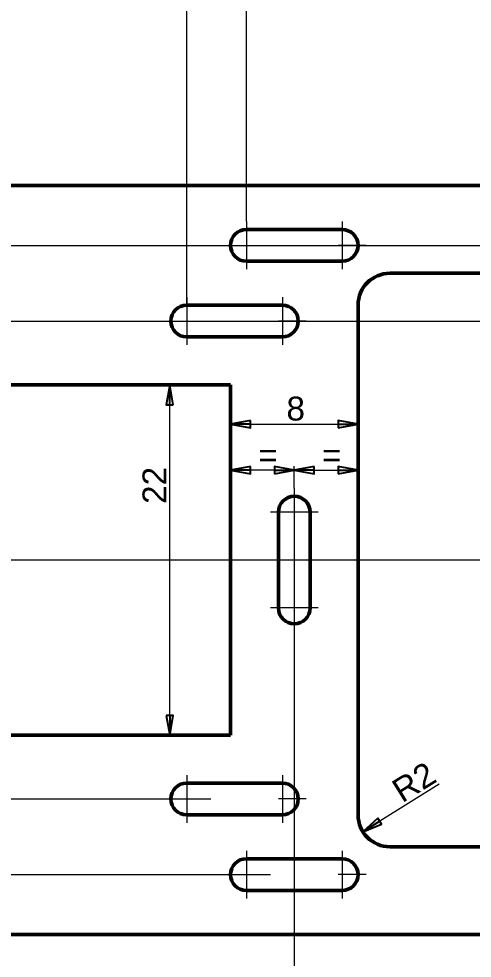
# Model space of a CAD drawing. Header units: millimetres. Extents: x 0 to 208, y 2 to 146.
# Drawn here: x 98.9 to 127.4, y 57 to 115.9 of the extents above; entities that cross this region are included whole.
import ezdxf

# ---------------------------------------------------------------- set-up
doc = ezdxf.new("R2010")
doc.units = ezdxf.units.MM
doc.header["$LTSCALE"] = 0.5
doc.linetypes.add('CHAIN', pattern=[0.3543, 0.2362, -0.0295, 0.0591, -0.0295])
for name, color, linetype, lineweight in [('Center Mark(INTECO)', 7, 'CHAIN', 18), ('Centerline(INTECO)', 7, 'CHAIN', 18), ('Dimensions(INTECO)', 7, 'Continuous', 25)]:
    doc.layers.add(name, color=color, linetype=linetype, lineweight=lineweight)
doc.layers.add('Visible Edges(INTECO)', color=7, linetype='Continuous', lineweight=50, true_color=0x262659)
doc.styles.add('Current-ISO-INTECODimensionsText', font='arial.ttf')
doc.dimstyles.new('ISO - INTECO', dxfattribs={"dimscale": 0.5, "dimtxt": 3, "dimasz": 2.5, "dimexe": 0.5, "dimexo": 0, "dimgap": 0.4, "dimtad": 1, "dimrnd": 1e-08, "dimzin": 0, "dimtxsty": 'Current-ISO-INTECODimensionsText', "dimblk": 'Filled-3', "dimcen": 0.09, "dimdle": 7, "dimclrd": 7, "dimclre": 7, "dimclrt": 7, "dimadec": 1, "dimazin": 0, "dimtfac": 0.666667, "dimtmove": 0, "dimatfit": 3, "dimfxl": 1, "dimtolj": 1, "dimlwd": 15, "dimlwe": 15, "dimarcsym": 0})

# ---------------------------------------------------------------- blocks, each defined once
blk = doc.blocks.new('Filled-3')
at = {"color": 0}
for p, q in [((0, 0), (-1, 0.18)), ((-1, 0.18), (-1, -0.18)), ((-1, 0), (0, 0)), ((-1, -0.18), (0, 0))]:
    blk.add_line(p, q, dxfattribs=at)
at = {"color": 0, "flags": 128}
blk.add_lwpolyline([(-1, -0.18), (0, 0), (-1, 0.18), (-1, -0.18)], dxfattribs=at)
at = {"color": 0}
blk.add_solid([(-1, -0.18), (0, 0), (-1, 0.18), (-1, -0.18)], dxfattribs=at)
blk = doc.blocks.new('*D27')
at = {"layer": 'Defpoints', "color": 0, "linetype": 'Continuous', "transparency": 16777216}
for p in [(116.185, 84.722), (39.185, 75.591), (116.185, 37.292)]:
    blk.add_point(p, dxfattribs=at)
at = {"layer": 'Dimensions(INTECO)', "color": 7, "linetype": 'Continuous', "lineweight": 15, "transparency": 16777216}
for p, q in [((116.185, 84.722), (116.185, 37.042)), ((39.185, 75.591), (39.185, 37.042)), ((40.435, 37.292), (114.935, 37.292))]:
    blk.add_line(p, q, dxfattribs=at)
at = {"layer": 'Dimensions(INTECO)', "color": 7, "linetype": 'Continuous', "lineweight": 15, "transparency": 16777216, "xscale": 1.25, "yscale": 1.25, "zscale": 1.25, "rotation": 180}
blk.add_blockref('Filled-3', (39.185, 37.292), dxfattribs=at)
at = {"layer": 'Dimensions(INTECO)', "color": 7, "linetype": 'Continuous', "lineweight": 15, "transparency": 16777216, "xscale": 1.25, "yscale": 1.25, "zscale": 1.25}
blk.add_blockref('Filled-3', (116.185, 37.292), dxfattribs=at)
at = {"layer": 'Dimensions(INTECO)', "color": 7, "linetype": 'Continuous', "lineweight": 18, "transparency": 16777216, "insert": (75.746, 39.295), "char_height": 1.5, "attachment_point": 1, "style": 'Current-ISO-INTECODimensionsText'}
blk.add_mtext('\\A1;77,0', dxfattribs=at)
blk = doc.blocks.new('*D28')
at = {"layer": 'Defpoints', "color": 0, "linetype": 'Continuous', "transparency": 16777216}
for p in [(142.685, 99.972), (39.185, 75.591), (142.685, 33.093)]:
    blk.add_point(p, dxfattribs=at)
at = {"layer": 'Dimensions(INTECO)', "color": 7, "linetype": 'Continuous', "lineweight": 15, "transparency": 16777216}
for p, q in [((142.685, 99.972), (142.685, 32.843)), ((39.185, 75.591), (39.185, 32.843)), ((40.435, 33.093), (141.435, 33.093))]:
    blk.add_line(p, q, dxfattribs=at)
at = {"layer": 'Dimensions(INTECO)', "color": 7, "linetype": 'Continuous', "lineweight": 15, "transparency": 16777216, "xscale": 1.25, "yscale": 1.25, "zscale": 1.25, "rotation": 180}
blk.add_blockref('Filled-3', (39.185, 33.093), dxfattribs=at)
at = {"layer": 'Dimensions(INTECO)', "color": 7, "linetype": 'Continuous', "lineweight": 15, "transparency": 16777216, "xscale": 1.25, "yscale": 1.25, "zscale": 1.25}
blk.add_blockref('Filled-3', (142.685, 33.093), dxfattribs=at)
at = {"layer": 'Dimensions(INTECO)', "color": 7, "linetype": 'Continuous', "lineweight": 18, "transparency": 16777216, "insert": (89.352, 34.825), "char_height": 1.5, "attachment_point": 1, "style": 'Current-ISO-INTECODimensionsText'}
blk.add_mtext('\\A1;104', dxfattribs=at)
blk = doc.blocks.new('*D39')
at = {"layer": 'Defpoints', "color": 0, "linetype": 'Continuous', "transparency": 16777216}
for p in [(112.185, 87.61), (112.185, 87.61), (116.185, 86.472)]:
    blk.add_point(p, dxfattribs=at)
at = {"layer": 'Dimensions(INTECO)', "color": 7, "linetype": 'Continuous', "lineweight": 15, "transparency": 16777216}
for p, q in [((114.935, 87.61), (113.435, 87.61)), ((116.185, 86.472), (116.185, 87.86))]:
    blk.add_line(p, q, dxfattribs=at)
at = {"layer": 'Dimensions(INTECO)', "color": 7, "linetype": 'Continuous', "lineweight": 15, "transparency": 16777216, "xscale": 1.25, "yscale": 1.25, "zscale": 1.25, "rotation": 180}
blk.add_blockref('Filled-3', (112.185, 87.61), dxfattribs=at)
at = {"layer": 'Dimensions(INTECO)', "color": 7, "linetype": 'Continuous', "lineweight": 15, "transparency": 16777216, "xscale": 1.25, "yscale": 1.25, "zscale": 1.25}
blk.add_blockref('Filled-3', (116.185, 87.61), dxfattribs=at)
at = {"layer": 'Dimensions(INTECO)', "color": 7, "linetype": 'Continuous', "lineweight": 18, "transparency": 16777216, "insert": (113.34, 89.31), "char_height": 1.5, "attachment_point": 1, "style": 'Current-ISO-INTECODimensionsText'}
blk.add_mtext('\\A1; \\fArial|b0|i0;\\H1.5000;=', dxfattribs=at)
blk = doc.blocks.new('*D40')
at = {"layer": 'Defpoints', "color": 0, "linetype": 'Continuous', "transparency": 16777216}
for p in [(120.185, 87.61), (120.185, 87.61), (116.185, 86.472)]:
    blk.add_point(p, dxfattribs=at)
at = {"layer": 'Dimensions(INTECO)', "color": 7, "linetype": 'Continuous', "lineweight": 15, "transparency": 16777216}
for p, q in [((116.185, 86.472), (116.185, 87.86)), ((117.435, 87.61), (118.935, 87.61))]:
    blk.add_line(p, q, dxfattribs=at)
at = {"layer": 'Dimensions(INTECO)', "color": 7, "linetype": 'Continuous', "lineweight": 15, "transparency": 16777216, "xscale": 1.25, "yscale": 1.25, "zscale": 1.25, "rotation": 180}
blk.add_blockref('Filled-3', (116.185, 87.61), dxfattribs=at)
at = {"layer": 'Dimensions(INTECO)', "color": 7, "linetype": 'Continuous', "lineweight": 15, "transparency": 16777216, "xscale": 1.25, "yscale": 1.25, "zscale": 1.25}
blk.add_blockref('Filled-3', (120.185, 87.61), dxfattribs=at)
at = {"layer": 'Dimensions(INTECO)', "color": 7, "linetype": 'Continuous', "lineweight": 18, "transparency": 16777216, "insert": (117.34, 89.31), "char_height": 1.5, "attachment_point": 1, "style": 'Current-ISO-INTECODimensionsText'}
blk.add_mtext('\\A1; \\fArial|b0|i0;\\H1.5000;=', dxfattribs=at)
blk = doc.blocks.new('*D41')
at = {"layer": 'Defpoints', "color": 0, "linetype": 'Continuous', "transparency": 16777216}
for p in [(112.185, 90.496), (120.185, 90.496), (120.185, 90.496)]:
    blk.add_point(p, dxfattribs=at)
at = {"layer": 'Dimensions(INTECO)', "color": 7, "linetype": 'Continuous', "lineweight": 15, "transparency": 16777216}
blk.add_line((113.435, 90.496), (118.935, 90.496), dxfattribs=at)
at = {"layer": 'Dimensions(INTECO)', "color": 7, "linetype": 'Continuous', "lineweight": 15, "transparency": 16777216, "xscale": 1.25, "yscale": 1.25, "zscale": 1.25, "rotation": 180}
blk.add_blockref('Filled-3', (112.185, 90.496), dxfattribs=at)
at = {"layer": 'Dimensions(INTECO)', "color": 7, "linetype": 'Continuous', "lineweight": 15, "transparency": 16777216, "xscale": 1.25, "yscale": 1.25, "zscale": 1.25}
blk.add_blockref('Filled-3', (120.185, 90.496), dxfattribs=at)
at = {"layer": 'Dimensions(INTECO)', "color": 7, "linetype": 'Continuous', "lineweight": 18, "transparency": 16777216, "insert": (115.691, 92.228), "char_height": 1.5, "attachment_point": 1, "style": 'Current-ISO-INTECODimensionsText'}
blk.add_mtext('\\A1;8', dxfattribs=at)
blk = doc.blocks.new('*D42')
at = {"layer": 'Defpoints', "color": 0, "linetype": 'Continuous', "transparency": 16777216}
for p in [(104.935, 92.972), (108.362, 92.972), (112.185, 70.972)]:
    blk.add_point(p, dxfattribs=at)
at = {"layer": 'Dimensions(INTECO)', "color": 7, "linetype": 'Continuous', "lineweight": 15, "transparency": 16777216}
blk.add_line((108.362, 72.222), (108.362, 91.722), dxfattribs=at)
at = {"layer": 'Dimensions(INTECO)', "color": 7, "linetype": 'Continuous', "lineweight": 15, "transparency": 16777216, "xscale": 1.25, "yscale": 1.25, "zscale": 1.25}
for p, rotation in [((108.362, 92.972), 90), ((108.362, 70.972), 270)]:
    blk.add_blockref('Filled-3', p, dxfattribs=dict(at, rotation=rotation))
at = {"layer": 'Dimensions(INTECO)', "color": 7, "linetype": 'Continuous', "lineweight": 18, "transparency": 16777216, "insert": (106.655, 85.489), "char_height": 1.5, "attachment_point": 1, "rotation": 90, "style": 'Current-ISO-INTECODimensionsText'}
blk.add_mtext('\\A1;22', dxfattribs=at)
blk = doc.blocks.new('*D44')
at = {"layer": 'Defpoints', "color": 0, "linetype": 'Continuous', "transparency": 16777216}
for p in [(110.935, 96.972), (149.612, 96.972), (143.106, 81.972)]:
    blk.add_point(p, dxfattribs=at)
at = {"layer": 'Dimensions(INTECO)', "color": 7, "linetype": 'Continuous', "lineweight": 15, "transparency": 16777216}
for p, q in [((110.935, 96.972), (149.862, 96.972)), ((149.612, 83.222), (149.612, 95.722)), ((143.106, 81.972), (149.862, 81.972))]:
    blk.add_line(p, q, dxfattribs=at)
at = {"layer": 'Dimensions(INTECO)', "color": 7, "linetype": 'Continuous', "lineweight": 15, "transparency": 16777216, "xscale": 1.25, "yscale": 1.25, "zscale": 1.25}
for p, rotation in [((149.612, 96.972), 90), ((149.612, 81.972), 270)]:
    blk.add_blockref('Filled-3', p, dxfattribs=dict(at, rotation=rotation))
at = {"layer": 'Dimensions(INTECO)', "color": 7, "linetype": 'Continuous', "lineweight": 18, "transparency": 16777216, "insert": (147.609, 87.597), "char_height": 1.5, "attachment_point": 1, "rotation": 90, "style": 'Current-ISO-INTECODimensionsText'}
blk.add_mtext('\\A1;15,0', dxfattribs=at)
blk = doc.blocks.new('*D45')
at = {"layer": 'Defpoints', "color": 0, "linetype": 'Continuous', "transparency": 16777216}
for p in [(114.685, 101.722), (154.69, 101.722), (143.106, 81.972)]:
    blk.add_point(p, dxfattribs=at)
at = {"layer": 'Dimensions(INTECO)', "color": 7, "linetype": 'Continuous', "lineweight": 15, "transparency": 16777216}
for p, q in [((114.685, 101.722), (154.94, 101.722)), ((154.69, 83.222), (154.69, 100.472)), ((143.106, 81.972), (154.94, 81.972))]:
    blk.add_line(p, q, dxfattribs=at)
at = {"layer": 'Dimensions(INTECO)', "color": 7, "linetype": 'Continuous', "lineweight": 15, "transparency": 16777216, "xscale": 1.25, "yscale": 1.25, "zscale": 1.25}
for p, rotation in [((154.69, 101.722), 90), ((154.69, 81.972), 270)]:
    blk.add_blockref('Filled-3', p, dxfattribs=dict(at, rotation=rotation))
at = {"layer": 'Dimensions(INTECO)', "color": 7, "linetype": 'Continuous', "lineweight": 18, "transparency": 16777216, "insert": (152.687, 89.968), "char_height": 1.5, "attachment_point": 1, "rotation": 90, "style": 'Current-ISO-INTECODimensionsText'}
blk.add_mtext('\\A1;19,8', dxfattribs=at)
blk = doc.blocks.new('*D58')
at = {"layer": 'Defpoints', "color": 0, "linetype": 'Continuous', "transparency": 16777216}
for p in [(109.435, 127.427), (109.435, 97.972), (39.185, 88.353)]:
    blk.add_point(p, dxfattribs=at)
at = {"layer": 'Dimensions(INTECO)', "color": 7, "linetype": 'Continuous', "lineweight": 15, "transparency": 16777216}
for p, q in [((39.185, 88.353), (39.185, 127.677)), ((40.435, 127.427), (108.185, 127.427)), ((109.435, 97.972), (109.435, 127.677))]:
    blk.add_line(p, q, dxfattribs=at)
at = {"layer": 'Dimensions(INTECO)', "color": 7, "linetype": 'Continuous', "lineweight": 15, "transparency": 16777216, "xscale": 1.25, "yscale": 1.25, "zscale": 1.25, "rotation": 180}
blk.add_blockref('Filled-3', (39.185, 127.427), dxfattribs=at)
at = {"layer": 'Dimensions(INTECO)', "color": 7, "linetype": 'Continuous', "lineweight": 15, "transparency": 16777216, "xscale": 1.25, "yscale": 1.25, "zscale": 1.25}
blk.add_blockref('Filled-3', (109.435, 127.427), dxfattribs=at)
at = {"layer": 'Dimensions(INTECO)', "color": 7, "linetype": 'Continuous', "lineweight": 18, "transparency": 16777216, "insert": (78.457, 129.429), "char_height": 1.5, "attachment_point": 1, "style": 'Current-ISO-INTECODimensionsText'}
blk.add_mtext('\\A1;70,3', dxfattribs=at)
blk = doc.blocks.new('*D59')
at = {"layer": 'Defpoints', "color": 0, "linetype": 'Continuous', "transparency": 16777216}
for p in [(113.185, 131.561), (113.185, 103.222), (39.185, 88.353)]:
    blk.add_point(p, dxfattribs=at)
at = {"layer": 'Dimensions(INTECO)', "color": 7, "linetype": 'Continuous', "lineweight": 15, "transparency": 16777216}
for p, q in [((39.185, 88.353), (39.185, 131.811)), ((40.435, 131.561), (111.935, 131.561)), ((113.185, 103.222), (113.185, 131.811))]:
    blk.add_line(p, q, dxfattribs=at)
at = {"layer": 'Dimensions(INTECO)', "color": 7, "linetype": 'Continuous', "lineweight": 15, "transparency": 16777216, "xscale": 1.25, "yscale": 1.25, "zscale": 1.25, "rotation": 180}
blk.add_blockref('Filled-3', (39.185, 131.561), dxfattribs=at)
at = {"layer": 'Dimensions(INTECO)', "color": 7, "linetype": 'Continuous', "lineweight": 15, "transparency": 16777216, "xscale": 1.25, "yscale": 1.25, "zscale": 1.25}
blk.add_blockref('Filled-3', (113.185, 131.561), dxfattribs=at)
at = {"layer": 'Dimensions(INTECO)', "color": 7, "linetype": 'Continuous', "lineweight": 18, "transparency": 16777216, "insert": (70.085, 133.564), "char_height": 1.5, "attachment_point": 1, "style": 'Current-ISO-INTECODimensionsText'}
blk.add_mtext('\\A1;74,0', dxfattribs=at)
blk = doc.blocks.new('*D60')
at = {"layer": 'Defpoints', "color": 0, "linetype": 'Continuous', "transparency": 16777216}
for p in [(132.185, 135.483), (132.185, 103.222), (39.185, 88.353)]:
    blk.add_point(p, dxfattribs=at)
at = {"layer": 'Dimensions(INTECO)', "color": 7, "linetype": 'Continuous', "lineweight": 15, "transparency": 16777216}
for p, q in [((39.185, 88.353), (39.185, 135.733)), ((132.185, 103.222), (132.185, 135.733)), ((40.435, 135.483), (130.935, 135.483))]:
    blk.add_line(p, q, dxfattribs=at)
at = {"layer": 'Dimensions(INTECO)', "color": 7, "linetype": 'Continuous', "lineweight": 15, "transparency": 16777216, "xscale": 1.25, "yscale": 1.25, "zscale": 1.25, "rotation": 180}
blk.add_blockref('Filled-3', (39.185, 135.483), dxfattribs=at)
at = {"layer": 'Dimensions(INTECO)', "color": 7, "linetype": 'Continuous', "lineweight": 15, "transparency": 16777216, "xscale": 1.25, "yscale": 1.25, "zscale": 1.25}
blk.add_blockref('Filled-3', (132.185, 135.483), dxfattribs=at)
at = {"layer": 'Dimensions(INTECO)', "color": 7, "linetype": 'Continuous', "lineweight": 18, "transparency": 16777216, "insert": (83.74, 137.486), "char_height": 1.5, "attachment_point": 1, "style": 'Current-ISO-INTECODimensionsText'}
blk.add_mtext('\\A1;93,0', dxfattribs=at)
blk = doc.blocks.new('*D66')
at = {"layer": 'Defpoints', "color": 0, "linetype": 'Continuous', "transparency": 16777216}
for p in [(122.185, 65.972), (120.487, 64.915)]:
    blk.add_point(p, dxfattribs=at)
at = {"layer": 'Dimensions(INTECO)', "color": 7, "linetype": 'Continuous', "lineweight": 15, "transparency": 16777216}
blk.add_line((125.272, 67.894), (121.548, 65.575), dxfattribs=at)
at = {"layer": 'Dimensions(INTECO)', "color": 7, "linetype": 'Continuous', "lineweight": 15, "transparency": 16777216, "xscale": 1.25, "yscale": 1.25, "zscale": 1.25, "rotation": 211.9110707982682}
blk.add_blockref('Filled-3', (120.487, 64.915), dxfattribs=at)
at = {"layer": 'Dimensions(INTECO)', "color": 7, "linetype": 'Continuous', "lineweight": 18, "transparency": 16777216, "insert": (122.16, 67.966), "char_height": 1.5, "attachment_point": 1, "rotation": 31.91107, "style": 'Current-ISO-INTECODimensionsText'}
blk.add_mtext('\\A1;R2', dxfattribs=at)

msp = doc.modelspace()

# ---------------------------------------------------------------- linework, layer by layer
at = {"layer": 'Center Mark(INTECO)', "linetype": 'Continuous'}
for p, q in [((113.185, 103.222), (113.185, 100.222)), ((119.185, 103.222), (119.185, 100.222)), ((120.685, 101.722), (118.935, 101.722)), ((109.435, 98.472), (109.435, 95.472)), ((115.435, 98.472), (115.435, 95.472)), ((116.935, 96.972), (115.185, 96.972)), ((116.185, 86.472), (116.185, 84.722)), ((117.685, 84.972), (114.685, 84.972)), ((116.185, 79.222), (116.185, 77.472)), ((117.685, 78.972), (114.685, 78.972)), ((109.435, 68.472), (109.435, 65.472)), ((115.435, 68.472), (115.435, 65.472)), ((116.935, 66.972), (115.185, 66.972)), ((113.185, 63.722), (113.185, 60.722)), ((119.185, 63.722), (119.185, 60.722)), ((120.685, 62.222), (118.935, 62.222))]:
    msp.add_line(p, q, dxfattribs=at)
at = {"layer": 'Centerline(INTECO)', "linetype": 'Continuous'}
for p, q in [((66.685, 101.722), (114.685, 101.722)), ((62.935, 96.972), (110.935, 96.972)), ((143.106, 81.972), (38.005, 81.972)), ((62.935, 66.972), (110.935, 66.972)), ((66.685, 62.222), (114.685, 62.222))]:
    msp.add_line(p, q, dxfattribs=at)
at = {"layer": 'Visible Edges(INTECO)'}
for p, q in [((140.685, 105.472), (53.836, 105.472)), ((113.185, 102.722), (119.185, 102.722)), ((119.185, 100.722), (113.185, 100.722)), ((122.185, 99.972), (142.685, 99.972)), ((109.435, 97.972), (115.435, 97.972)), ((120.185, 65.972), (120.185, 97.972)), ((115.435, 95.972), (109.435, 95.972)), ((97.685, 92.972), (112.185, 92.972)), ((112.185, 92.972), (112.185, 70.972)), ((115.185, 78.972), (115.185, 84.972)), ((117.185, 84.972), (117.185, 78.972)), ((112.185, 70.972), (97.685, 70.972)), ((109.435, 67.972), (115.435, 67.972)), ((115.435, 65.972), (109.435, 65.972)), ((142.685, 63.972), (122.185, 63.972)), ((113.185, 63.222), (119.185, 63.222)), ((119.185, 61.222), (113.185, 61.222)), ((53.836, 58.472), (140.685, 58.472))]:
    msp.add_line(p, q, dxfattribs=at)
for centre, radius, start, end in [((113.185, 101.722), 1, 90, 270), ((119.185, 101.722), 1, 270, 90), ((122.185, 97.972), 2, 90, 180), ((109.435, 96.972), 1, 90, 270), ((115.435, 96.972), 1, 270, 90), ((116.185, 84.972), 1, 0, 180), ((116.185, 78.972), 1, 180, 0), ((109.435, 66.972), 1, 90, 270), ((115.435, 66.972), 1, 270, 90), ((122.185, 65.972), 2, 180, 270), ((113.185, 62.222), 1, 90, 270), ((119.185, 62.222), 1, 270, 90)]:
    msp.add_arc(centre, radius, start, end, dxfattribs=at)

# ---------------------------------------------------------------- dimensions: what is measured, and where the dimension line sits
at = {"layer": 'Dimensions(INTECO)', "color": 7, "linetype": 'Continuous', "lineweight": 18}
for base, p1, p2, angle, override, picture, middle in [((132.185, 135.483), (39.185, 88.353), (132.185, 103.222), 180, {"dimgap": 0.4, "dimdec": 1, "dimtol": 0, "dimlim": 0, "dimtp": 0, "dimtm": 0, "dimtdec": 1, "dimtofl": 0, "dimatfit": 1}, '*D60', (85.685, 135.483)), ((113.185, 131.561), (39.185, 88.353), (113.185, 103.222), 180, {"dimgap": 0.4, "dimdec": 1, "dimtol": 0, "dimlim": 0, "dimtp": 0, "dimtm": 0, "dimtdec": 1, "dimtofl": 0, "dimatfit": 1}, '*D59', (72.025, 131.561)), ((109.435132742, 127.426576609), (39.185132742, 88.352958188), (109.435132742, 97.971760342), 180, {"dimgap": 0.4, "dimdec": 1, "dimtol": 0, "dimlim": 0, "dimtp": 0, "dimtm": 0, "dimtdec": 1, "dimtofl": 0, "dimatfit": 1}, '*D58', (80.399306934, 127.426576609)), ((154.689979319, 101.721760342), (143.105871131, 81.971760342), (114.685132742, 101.721760342), 90, {"dimgap": 0.4, "dimdec": 1, "dimtol": 0, "dimlim": 0, "dimtp": 0, "dimtm": 0, "dimtdec": 1, "dimtofl": 0, "dimatfit": 1}, '*D45', (154.689979319, 91.846760342)), ((142.685132742, 33.09279511), (39.185132742, 75.590562495), (142.685132742, 99.971760342), 180, {"dimgap": 0.4, "dimdec": 0, "dimtol": 0, "dimlim": 0, "dimtp": 0, "dimtm": 0, "dimtdec": 0, "dimtofl": 0, "dimatfit": 1}, '*D28', (90.935132742, 33.09279511)), ((149.612, 96.972), (143.106, 81.972), (110.935, 96.972), 90, {"dimgap": 0.4, "dimdec": 1, "dimtol": 0, "dimlim": 0, "dimtp": 0, "dimtm": 0, "dimtdec": 1, "dimtofl": 0, "dimatfit": 1}, '*D44', (149.612, 89.472)), ((108.362, 92.972), (112.185, 70.972), (104.935, 92.972), 90, {"dimgap": 0.4, "dimdec": 0, "dimse1": 1, "dimse2": 1, "dimtol": 0, "dimlim": 0, "dimtp": 0, "dimtm": 0, "dimtdec": 0, "dimtofl": 0, "dimatfit": 1}, '*D42', (108.362, 86.568)), ((120.185, 90.496), (112.185, 90.496), (120.185, 90.496), 180, {"dimgap": 0.4, "dimdec": 0, "dimse1": 1, "dimse2": 1, "dimtol": 0, "dimlim": 0, "dimtp": 0, "dimtm": 0, "dimtdec": 0, "dimtofl": 0, "dimatfit": 1}, '*D41', (116.185, 90.496)), ((116.185, 37.292), (39.185, 75.591), (116.185, 84.722), 180, {"dimgap": 0.4, "dimdec": 1, "dimtol": 0, "dimlim": 0, "dimtp": 0, "dimtm": 0, "dimtdec": 1, "dimtofl": 0, "dimatfit": 1}, '*D27', (77.685, 37.292))]:
    dim = msp.add_linear_dim(base=base, p1=p1, p2=p2, angle=angle, dimstyle='ISO - INTECO', override=override, dxfattribs=at)
    dim.commit()
    dim.dimension.update_dxf_attribs({"geometry": picture, "text_midpoint": middle, "dimtype": 160})
dim = msp.add_linear_dim(base=(112.185, 87.61), p1=(116.185, 86.472), p2=(112.185, 87.61), angle=180, text=' \\fArial|b0|i0;\\H1.5000;=', dimstyle='ISO - INTECO', override={"dimgap": 0.4, "dimdec": 2, "dimse2": 1, "dimtol": 0, "dimlim": 0, "dimtp": 0, "dimtm": 0, "dimtdec": 2, "dimtofl": 0, "dimatfit": 1}, dxfattribs=at)
dim.commit()
dim.dimension.update_dxf_attribs({"geometry": '*D39', "text_midpoint": (114.185, 87.61), "dimtype": 160})
dim = msp.add_linear_dim(base=(120.185, 87.61), p1=(116.185, 86.472), p2=(120.185, 87.61), text=' \\fArial|b0|i0;\\H1.5000;=', dimstyle='ISO - INTECO', override={"dimgap": 0.4, "dimdec": 2, "dimse2": 1, "dimtol": 0, "dimlim": 0, "dimtp": 0, "dimtm": 0, "dimtdec": 2, "dimtofl": 0, "dimatfit": 1}, dxfattribs=at)
dim.commit()
dim.dimension.update_dxf_attribs({"geometry": '*D40', "text_midpoint": (118.185, 87.61), "dimtype": 160})
dim = msp.add_radius_dim(center=(122.185, 65.972), mpoint=(120.487, 64.915), dimstyle='ISO - INTECO', override={"dimgap": 0.4, "dimdec": 0, "dimlfac": 1, "dimcen": 0, "dimtol": 0, "dimlim": 0, "dimtp": 0, "dimtm": 0, "dimtdec": 0, "dimtofl": 0}, dxfattribs=at)
dim.commit()
dim.dimension.update_dxf_attribs({"geometry": '*D66', "text_midpoint": (124.082, 67.153), "dimtype": 164})

doc.saveas('drawing.dxf')
